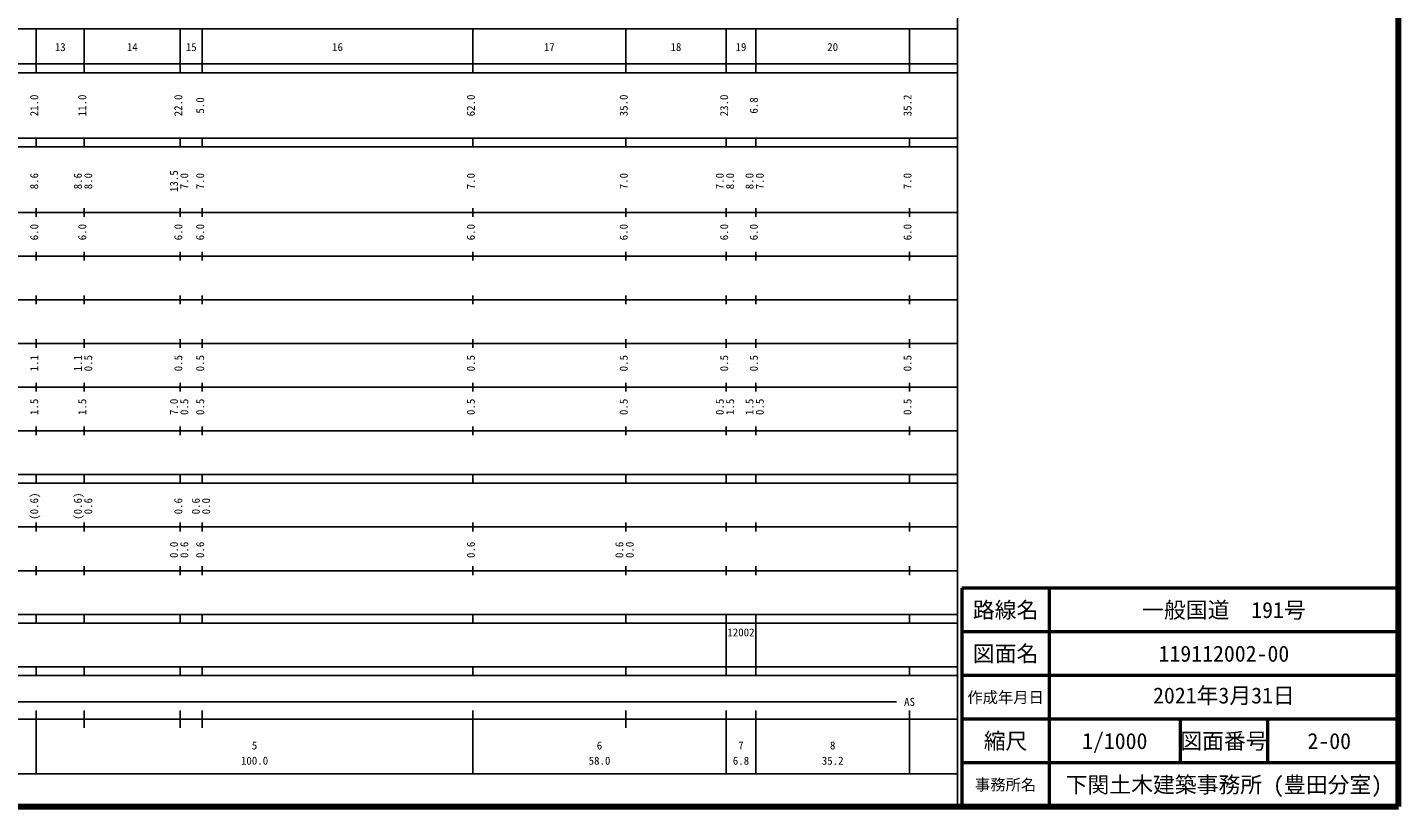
# Model space of a CAD drawing. Units: millimetres on the paper, enlarged 1000 times. Extents: x 40000 to 680000, y 20000 to 380000.
# Drawn here: x 365985 to 680000, y 20000 to 198357 of the extents above; entities that cross this region are included whole.
import ezdxf
from ezdxf.enums import TextEntityAlignment as Align

# ---------------------------------------------------------------- set-up
doc = ezdxf.new("R2010")
doc.units = ezdxf.units.MM
doc.header["$LTSCALE"] = 1000
for name, color, linetype, lineweight in [('M-TTL', 2, 'Continuous', 140), ('M-TTL-BAND', 7, 'Continuous', 25), ('M-TTL-FRAM', 2, 'Continuous', 50), ('M-TTL-LINE', 7, 'Continuous', 50), ('M-TTL-TXT', 7, 'Continuous', 50)]:
    doc.layers.add(name, color=color, linetype=linetype, lineweight=lineweight)
doc.styles.add('ＭＳ ゴシック', font='')
doc.styles.get('ＭＳ ゴシック').set_extended_font_data('MS Gothic')

msp = doc.modelspace()

# ---------------------------------------------------------------- linework, layer by layer
at = {"layer": 'M-TTL'}
for p, q in [((680000, 20000), (680000, 380000)), ((40000, 20000), (680000, 20000))]:
    msp.add_line(p, q, dxfattribs=at)
at = {"layer": 'M-TTL-BAND'}
for p, q in [((579000, 20000), (579000, 370000)), ((68000, 198000), (579000, 198000)), ((368000, 188000), (368000, 198000)), ((379000, 188000), (379000, 198000)), ((401000, 188000), (401000, 198000)), ((406000, 188000), (406000, 198000)), ((468000, 188000), (468000, 198000)), ((503000, 188000), (503000, 198000)), ((526000, 188000), (526000, 198000)), ((532800, 188000), (532800, 198000)), ((568000, 188000), (568000, 198000)), ((40000, 190000), (579000, 190000)), ((40000, 188000), (579000, 188000)), ((40000, 173000), (579000, 173000)), ((368000, 171000), (368000, 173000)), ((379000, 171000), (379000, 173000)), ((401000, 171000), (401000, 173000)), ((406000, 171000), (406000, 173000)), ((468000, 171000), (468000, 173000)), ((503000, 171000), (503000, 173000)), ((526000, 171000), (526000, 173000)), ((532800, 171000), (532800, 173000)), ((568000, 171000), (568000, 173000)), ((40000, 171000), (579000, 171000)), ((40000, 156000), (579000, 156000)), ((368000, 155000), (368000, 157000)), ((379000, 155000), (379000, 157000)), ((401000, 155000), (401000, 157000)), ((406000, 155000), (406000, 157000)), ((468000, 155000), (468000, 157000)), ((503000, 155000), (503000, 157000)), ((526000, 155000), (526000, 157000)), ((532800, 155000), (532800, 157000)), ((568000, 155000), (568000, 157000)), ((46000, 146000), (579000, 146000)), ((368000, 145000), (368000, 147000)), ((379000, 145000), (379000, 147000)), ((401000, 145000), (401000, 147000)), ((406000, 145000), (406000, 147000)), ((468000, 145000), (468000, 147000)), ((503000, 145000), (503000, 147000)), ((526000, 145000), (526000, 147000)), ((532800, 145000), (532800, 147000)), ((568000, 145000), (568000, 147000)), ((52000, 136000), (579000, 136000)), ((368000, 135000), (368000, 137000)), ((379000, 135000), (379000, 137000)), ((401000, 135000), (401000, 137000)), ((406000, 135000), (406000, 137000)), ((468000, 135000), (468000, 137000)), ((503000, 135000), (503000, 137000)), ((526000, 135000), (526000, 137000)), ((532800, 135000), (532800, 137000)), ((568000, 135000), (568000, 137000)), ((46000, 126000), (579000, 126000)), ((368000, 125000), (368000, 127000)), ((379000, 125000), (379000, 127000)), ((401000, 125000), (401000, 127000)), ((406000, 125000), (406000, 127000)), ((468000, 125000), (468000, 127000)), ((503000, 125000), (503000, 127000)), ((526000, 125000), (526000, 127000)), ((532800, 125000), (532800, 127000)), ((568000, 125000), (568000, 127000)), ((368000, 115000), (368000, 117000)), ((379000, 115000), (379000, 117000)), ((401000, 115000), (401000, 117000)), ((406000, 115000), (406000, 117000)), ((468000, 115000), (468000, 117000)), ((503000, 115000), (503000, 117000)), ((526000, 115000), (526000, 117000)), ((532800, 115000), (532800, 117000)), ((568000, 115000), (568000, 117000)), ((52000, 116000), (579000, 116000)), ((368000, 105000), (368000, 107000)), ((379000, 105000), (379000, 107000)), ((401000, 105000), (401000, 107000)), ((406000, 105000), (406000, 107000)), ((468000, 105000), (468000, 107000)), ((503000, 105000), (503000, 107000)), ((526000, 105000), (526000, 107000)), ((532800, 105000), (532800, 107000)), ((568000, 105000), (568000, 107000)), ((46000, 106000), (579000, 106000)), ((40000, 96000), (579000, 96000)), ((368000, 94000), (368000, 96000)), ((379000, 94000), (379000, 96000)), ((401000, 94000), (401000, 96000)), ((406000, 94000), (406000, 96000)), ((468000, 94000), (468000, 96000)), ((503000, 94000), (503000, 96000)), ((526000, 94000), (526000, 96000)), ((532800, 94000), (532800, 96000)), ((568000, 94000), (568000, 96000)), ((40000, 94000), (579000, 94000)), ((368000, 83000), (368000, 85000)), ((379000, 83000), (379000, 85000)), ((401000, 83000), (401000, 85000)), ((406000, 83000), (406000, 85000)), ((468000, 83000), (468000, 85000)), ((503000, 83000), (503000, 85000)), ((526000, 83000), (526000, 85000)), ((532800, 83000), (532800, 85000)), ((568000, 83000), (568000, 85000)), ((49000, 84000), (579000, 84000)), ((40000, 74000), (579000, 74000)), ((368000, 73000), (368000, 75000)), ((379000, 73000), (379000, 75000)), ((401000, 73000), (401000, 75000)), ((406000, 73000), (406000, 75000)), ((468000, 73000), (468000, 75000)), ((503000, 73000), (503000, 75000)), ((526000, 73000), (526000, 75000)), ((532800, 73000), (532800, 75000)), ((568000, 73000), (568000, 75000)), ((40000, 64000), (579000, 64000)), ((368000, 62000), (368000, 64000)), ((379000, 62000), (379000, 64000)), ((401000, 62000), (401000, 64000)), ((406000, 62000), (406000, 64000)), ((468000, 62000), (468000, 64000)), ((503000, 62000), (503000, 64000)), ((526000, 62000), (526000, 64000)), ((532800, 62000), (532800, 64000)), ((568000, 62000), (568000, 64000)), ((40000, 62000), (579000, 62000)), ((526000, 52000), (526000, 62000)), ((532800, 52000), (532800, 62000)), ((40000, 52000), (579000, 52000)), ((368000, 50000), (368000, 52000)), ((379000, 50000), (379000, 52000)), ((401000, 50000), (401000, 52000)), ((406000, 50000), (406000, 52000)), ((468000, 50000), (468000, 52000)), ((503000, 50000), (503000, 52000)), ((526000, 50000), (526000, 52000)), ((532800, 50000), (532800, 52000)), ((568000, 50000), (568000, 52000)), ((40000, 50000), (579000, 50000)), ((71000, 44000), (565000, 44000)), ((368000, 27500), (368000, 42000)), ((379000, 38000), (379000, 42000)), ((401000, 38000), (401000, 42000)), ((406000, 38000), (406000, 42000)), ((468000, 27500), (468000, 42000)), ((503000, 38000), (503000, 42000)), ((526000, 27500), (526000, 42000)), ((532800, 27500), (532800, 42000)), ((568000, 27500), (568000, 42000)), ((40000, 40000), (579000, 40000)), ((68000, 27500), (579000, 27500))]:
    msp.add_line(p, q, dxfattribs=at)
at = {"layer": 'M-TTL-FRAM'}
for p, q in [((680000, 70000), (580000, 70000)), ((580000, 70000), (580000, 20000))]:
    msp.add_line(p, q, dxfattribs=at)
at = {"layer": 'M-TTL-LINE'}
for p, q in [((600000, 70000), (600000, 20000)), ((680000, 60000), (580000, 60000)), ((680000, 50000), (580000, 50000)), ((680000, 40000), (580000, 40000)), ((630000, 40000), (630000, 30000)), ((650000, 40000), (650000, 30000)), ((680000, 30000), (580000, 30000))]:
    msp.add_line(p, q, dxfattribs=at)

# ---------------------------------------------------------------- texts
at = {"layer": 'M-TTL-BAND', "style": 'ＭＳ ゴシック'}
for s, p in [('13', (373500, 192405)), ('14', (390000, 192405)), ('15', (403500, 192405)), ('16', (437000, 192405)), ('17', (485500, 192405)), ('18', (514500, 192405)), ('19', (529400, 192405)), ('20', (550400, 192405)), ('AS', (568000, 42500)), ('5', (418000, 32523)), ('6', (497000, 32523)), ('7', (529400, 32523)), ('8', (550400, 32523)), ('100.0', (418000, 29033)), ('58.0', (497000, 29033)), ('6.8', (529400, 29033)), ('35.2', (550400, 29033))]:
    msp.add_text(s, height=1833, dxfattribs=at).set_placement(p, align=Align.BOTTOM_CENTER)
for s, p in [('21.0', (369000, 180500)), ('11.0', (380000, 180500)), ('22.0', (402000, 180500)), ('5.0', (407000, 180500)), ('62.0', (469000, 180500)), ('35.0', (504000, 180500)), ('23.0', (527000, 180500)), ('6.8', (533800, 180500)), ('35.2', (569000, 180500)), ('8.6', (369000, 163174)), ('8.6', (379000, 163174)), ('8.0', (381370, 163174)), ('13.5', (401000, 163174)), ('7.0', (403370, 163174)), ('7.0', (407000, 163174)), ('7.0', (469000, 163174)), ('7.0', (504000, 163174)), ('7.0', (526000, 163174)), ('8.0', (528370, 163174)), ('8.0', (532800, 163174)), ('7.0', (535170, 163174)), ('7.0', (569000, 163174)), ('6.0', (369000, 151500)), ('6.0', (380000, 151500)), ('6.0', (402000, 151500)), ('6.0', (407000, 151500)), ('6.0', (469000, 151500)), ('6.0', (504000, 151500)), ('6.0', (527000, 151500)), ('6.0', (533800, 151500)), ('6.0', (569000, 151500)), ('1.1', (369000, 121500)), ('1.1', (379000, 121500)), ('0.5', (381370, 121500)), ('0.5', (402000, 121500)), ('0.5', (407000, 121500)), ('0.5', (469000, 121500)), ('0.5', (504000, 121500)), ('0.5', (527000, 121500)), ('0.5', (533800, 121500)), ('0.5', (569000, 121500)), ('1.5', (369000, 111500)), ('1.5', (380000, 111500)), ('7.0', (401000, 111500)), ('0.5', (403370, 111500)), ('0.5', (407000, 111500)), ('0.5', (469000, 111500)), ('0.5', (504000, 111500)), ('0.5', (526000, 111500)), ('1.5', (528370, 111500)), ('1.5', (532800, 111500)), ('0.5', (535170, 111500)), ('0.5', (569000, 111500)), ('(0.6)', (369000, 88764)), ('(0.6)', (379000, 88764)), ('0.6', (381370, 88764)), ('0.6', (402000, 88764)), ('0.6', (406000, 88764)), ('0.0', (408370, 88764)), ('0.0', (401000, 78764)), ('0.6', (403370, 78764)), ('0.6', (407000, 78764)), ('0.6', (469000, 78764)), ('0.6', (503000, 78764)), ('0.0', (505370, 78764))]:
    msp.add_text(s, height=1833, rotation=90, dxfattribs=at).set_placement(p, align=Align.BOTTOM_CENTER)
msp.add_text('12002', height=1833, dxfattribs=at).set_placement((526275, 58405), align=Align.BOTTOM_LEFT)
at = {"layer": 'M-TTL-TXT', "style": 'ＭＳ ゴシック'}
for s, height, p in [('路線名', 3666, (590000, 65000)), ('路線名', 3666, (590000, 65000)), ('一般国道\u3000191号', 3666, (640000, 65000)), ('図面名', 3666, (590000, 55000)), ('図面名', 3666, (590000, 55000)), ('119112002-00', 3666, (640000, 55000)), ('作成年月日', 2566, (590000, 45000)), ('作成年月日', 2566, (590000, 45000)), ('縮尺', 3666, (590000, 35000)), ('縮尺', 3666, (590000, 35000)), ('1/1000', 3666, (615000, 35000)), ('図面番号', 3666, (640000, 35000)), ('図面番号', 3666, (640000, 35000)), ('2-00', 3666, (664125, 35000)), ('事務所名', 2566, (590000, 25000)), ('事務所名', 2566, (590000, 25000)), ('下関土木建築事務所 (豊田分室)', 3666, (640000, 25000))]:
    msp.add_text(s, height=height, dxfattribs=at).set_placement(p, align=Align.MIDDLE_CENTER)
msp.add_text('2021年3月31日', height=3666, dxfattribs=at).set_placement((640000, 42500), align=Align.BOTTOM_CENTER)

doc.saveas('drawing.dxf')
